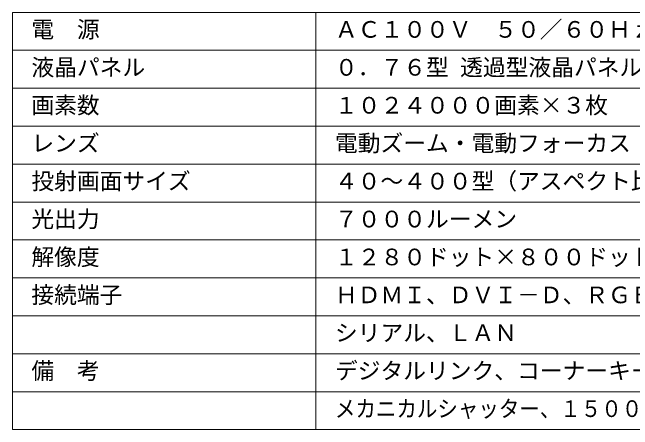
# Model space of a CAD drawing. Units: millimetres, scale not verified. Extents: x -62 to 63, y -57 to 57.
# Drawn here: x -62.5 to 19.3, y -56.5 to -1.5 of the extents above; entities that cross this region are included whole.
import ezdxf
from ezdxf.enums import TextEntityAlignment as Align

# ---------------------------------------------------------------- set-up
doc = ezdxf.new("R2010")
doc.units = ezdxf.units.MM
doc.header["$LTSCALE"] = 0.125
doc.layers.add('0-2_WAKU', color=1, linetype='Continuous', lineweight=18)
doc.layers.add('0-3_MOJI1', color=7, linetype='Continuous')
doc.styles.add('ＭＳ ゴシック', font='')
doc.styles.get('ＭＳ ゴシック').set_extended_font_data('MS Gothic')

msp = doc.modelspace()

# ---------------------------------------------------------------- linework, layer by layer
at = {"layer": '0-2_WAKU', "color": 4}
for p, q in [((-62.4629, -1.5482), (-62.4629, -56.5482)), ((62.5371, -1.5482), (-62.4629, -1.5482)), ((-22.4629, -56.5482), (-22.4629, -1.5482)), ((-62.4629, -56.5482), (62.5371, -56.5482))]:
    msp.add_line(p, q, dxfattribs=at)
at = {"layer": '0-2_WAKU'}
for p, q in [((-62.4629, -6.5482), (62.5371, -6.5482)), ((-62.4629, -11.5482), (62.5371, -11.5482)), ((-62.4629, -16.5482), (62.5371, -16.5482)), ((-62.4629, -21.5482), (62.5371, -21.5482)), ((-62.4629, -26.5482), (62.5371, -26.5482)), ((-62.4629, -31.5482), (62.5371, -31.5482)), ((-62.4629, -36.5482), (62.5371, -36.5482)), ((-62.4629, -41.5482), (62.5371, -41.5482)), ((-62.4629, -46.5482), (62.5371, -46.5482)), ((-62.4629, -51.5482), (62.5371, -51.5482))]:
    msp.add_line(p, q, dxfattribs=at)

# ---------------------------------------------------------------- texts
at = {"layer": '0-3_MOJI1', "style": 'ＭＳ ゴシック'}
for s, p in [('電\u3000源', (-59.9629, -5.5482)), ('ＡＣ１００Ｖ\u3000５０／６０Ｈｚ', (-19.9629, -5.5482)), ('液晶パネル', (-59.9629, -10.5482)), ('０．７６型 透過型液晶パネル ３原色方式', (-19.9629, -10.5482)), ('画素数', (-59.9629, -15.5482)), ('１０２４０００画素×３枚', (-19.9629, -15.5482)), ('レンズ', (-59.9629, -20.5482)), ('電動ズーム・電動フォーカス', (-19.9629, -20.5482)), ('投射画面サイズ', (-59.9629, -25.5482)), ('４０～４００型（アスペクト比１６：１０）', (-19.9629, -25.5482)), ('光出力', (-59.9629, -30.5482)), ('７０００ルーメン', (-19.9629, -30.5482)), ('解像度', (-59.9629, -35.5482)), ('１２８０ドット×８００ドット', (-19.9629, -35.5482)), ('接続端子', (-59.9629, -40.5482)), ('ＨＤＭＩ、ＤＶＩ－Ｄ、ＲＧＢ×２', (-19.9629, -40.5482)), ('シリアル、ＬＡＮ', (-19.9629, -45.5482)), ('備\u3000考', (-59.9629, -50.5482)), ('デジタルリンク、コーナーキーストーン', (-19.9629, -50.5482))]:
    msp.add_text(s, height=2.199, dxfattribs=at).set_placement(p, align=Align.BOTTOM_LEFT)
at = {"layer": '0-3_MOJI1', "style": 'ＭＳ ゴシック', "width": 0.9}
msp.add_text('メカニカルシャッター、１５０００時間エコフィルター', height=2.199, dxfattribs=at).set_placement((-19.9629, -55.5482), align=Align.BOTTOM_LEFT)

doc.saveas('drawing.dxf')
